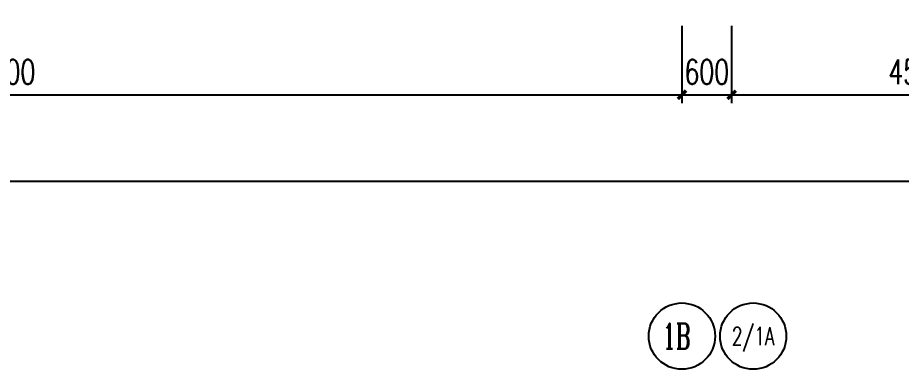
# Model space of a CAD drawing. Extents: x -2377130 to 293730, y -2 to 754590.
# Drawn here: x -1742853 to -1732193, y 511142 to 515383 of the extents above; entities that cross this region are included whole.
import ezdxf
from ezdxf.enums import TextEntityAlignment as Align

# ---------------------------------------------------------------- set-up
doc = ezdxf.new("R2010")
doc.units = 0
doc.header["$LTSCALE"] = 1000
doc.header["$MEASUREMENT"] = 0
doc.layers.get('Defpoints').update_dxf_attribs({"color": 210})
doc.layers.add('A-AXIS-D', color=1, linetype='Continuous')
doc.layers.add('PUB_TEXT', color=7, linetype='Continuous')
doc.styles.add('_TCH_AXIS', font='COMPLEX', dxfattribs={"bigfont": 'GBCBIG'})
doc.styles.add('_TCH_DIM_T3', font='SIMPLEX', dxfattribs={"width": 0.705882, "bigfont": 'GBCBIG'})
doc.dimstyles.new('_TCH_ARCH&&100', dxfattribs={"dimtxt": 297.5, "dimasz": 100, "dimexe": 100, "dimexo": 100, "dimgap": 126.25, "dimtad": 1, "dimdec": 0, "dimzin": 0, "dimdsep": 46, "dimtxsty": '_TCH_DIM_T3', "dimblk": 'ARCHTICK', "dimcen": 0.09, "dimclrt": 7, "dimazin": 2, "dimtfac": 1, "dimtdec": 0, "dimtix": 1, "dimtmove": 2, "dimatfit": 3, "dimfxl": 0, "dimtolj": 1, "dimtzin": 0, "dimarcsym": 0})

# ---------------------------------------------------------------- blocks, each defined once
blk = doc.blocks.new('_ArchTick')
at = {"color": 0, "linetype": 'ByBlock', "const_width": 0.4}
blk.add_lwpolyline([(-0.5, -0.5), (0.5, 0.5)], dxfattribs=at)
blk = doc.blocks.new('*D481')
at = {"layer": 'A-AXIS-D', "color": 0, "lineweight": -2}
for p, q in [((-1844940, 515283), (-1844940, 513313)), ((-1718440, 515283), (-1718440, 513313)), ((-1844940, 513413), (-1718440, 513413))]:
    blk.add_line(p, q, dxfattribs=at)
at = {"layer": 'Defpoints', "color": 0}
for p in [(-1844940, 515383), (-1718440, 515383), (-1718440, 513413)]:
    blk.add_point(p, dxfattribs=at)
at = {"layer": 'A-AXIS-D', "color": 0, "lineweight": -2, "xscale": 100, "yscale": 100, "zscale": 100, "rotation": 180}
blk.add_blockref('_ArchTick', (-1844940, 513413), dxfattribs=at)
at = {"layer": 'A-AXIS-D', "color": 0, "lineweight": -2, "xscale": 100, "yscale": 100, "zscale": 100}
blk.add_blockref('_ArchTick', (-1718440, 513413), dxfattribs=at)
at = {"layer": 'A-AXIS-D', "color": 7, "insert": (-1781690, 513688), "char_height": 297.5, "attachment_point": 5, "style": '_TCH_DIM_T3'}
blk.add_mtext('\\A1;126500', dxfattribs=at)
blk = doc.blocks.new('*D394')
at = {"layer": 'A-AXIS-D', "color": 0, "lineweight": -2}
for p, q in [((-1751340, 515283), (-1751340, 514353)), ((-1734840, 515283), (-1734840, 514353)), ((-1751340, 514453), (-1734840, 514453))]:
    blk.add_line(p, q, dxfattribs=at)
at = {"layer": 'Defpoints', "color": 0}
for p in [(-1751340, 515383), (-1734840, 515383), (-1734840, 514453)]:
    blk.add_point(p, dxfattribs=at)
at = {"layer": 'A-AXIS-D', "color": 0, "lineweight": -2, "xscale": 100, "yscale": 100, "zscale": 100, "rotation": 180}
blk.add_blockref('_ArchTick', (-1751340, 514453), dxfattribs=at)
at = {"layer": 'A-AXIS-D', "color": 0, "lineweight": -2, "xscale": 100, "yscale": 100, "zscale": 100}
blk.add_blockref('_ArchTick', (-1734840, 514453), dxfattribs=at)
at = {"layer": 'A-AXIS-D', "color": 7, "insert": (-1743090, 514728), "char_height": 297.5, "attachment_point": 5, "style": '_TCH_DIM_T3'}
blk.add_mtext('\\A1;16500', dxfattribs=at)
blk = doc.blocks.new('*D393')
at = {"layer": 'A-AXIS-D', "color": 0, "lineweight": -2}
for p, q in [((-1734840, 515283), (-1734840, 514353)), ((-1734240, 515283), (-1734240, 514353)), ((-1734840, 514453), (-1734240, 514453))]:
    blk.add_line(p, q, dxfattribs=at)
at = {"layer": 'Defpoints', "color": 0}
for p in [(-1734840, 515383), (-1734240, 515383), (-1734240, 514453)]:
    blk.add_point(p, dxfattribs=at)
at = {"layer": 'A-AXIS-D', "color": 0, "lineweight": -2, "xscale": 100, "yscale": 100, "zscale": 100, "rotation": 180}
blk.add_blockref('_ArchTick', (-1734840, 514453), dxfattribs=at)
at = {"layer": 'A-AXIS-D', "color": 0, "lineweight": -2, "xscale": 100, "yscale": 100, "zscale": 100}
blk.add_blockref('_ArchTick', (-1734240, 514453), dxfattribs=at)
at = {"layer": 'A-AXIS-D', "color": 7, "insert": (-1734540, 514728), "char_height": 297.5, "attachment_point": 5, "style": '_TCH_DIM_T3'}
blk.add_mtext('\\A1;600', dxfattribs=at)
blk = doc.blocks.new('*D392')
at = {"layer": 'A-AXIS-D', "color": 0, "lineweight": -2}
for p, q in [((-1734240, 515283), (-1734240, 514353)), ((-1729740, 515283), (-1729740, 514353)), ((-1734240, 514453), (-1729740, 514453))]:
    blk.add_line(p, q, dxfattribs=at)
at = {"layer": 'Defpoints', "color": 0}
for p in [(-1734240, 515383), (-1729740, 515383), (-1729740, 514453)]:
    blk.add_point(p, dxfattribs=at)
at = {"layer": 'A-AXIS-D', "color": 0, "lineweight": -2, "xscale": 100, "yscale": 100, "zscale": 100, "rotation": 180}
blk.add_blockref('_ArchTick', (-1734240, 514453), dxfattribs=at)
at = {"layer": 'A-AXIS-D', "color": 0, "lineweight": -2, "xscale": 100, "yscale": 100, "zscale": 100}
blk.add_blockref('_ArchTick', (-1729740, 514453), dxfattribs=at)
at = {"layer": 'A-AXIS-D', "color": 7, "insert": (-1731990, 514728), "char_height": 297.5, "attachment_point": 5, "style": '_TCH_DIM_T3'}
blk.add_mtext('\\A1;4500', dxfattribs=at)

msp = doc.modelspace()

# ---------------------------------------------------------------- linework, layer by layer
at = {"layer": 'A-AXIS-D', "color": 8}
for centre in [(-1734840.4, 511541.7), (-1733980.4, 511541.7)]:
    msp.add_circle(centre, 400, dxfattribs=at)

# ---------------------------------------------------------------- texts
at = {"layer": 'PUB_TEXT', "color": 8, "style": '_TCH_AXIS'}
for s, height, width, p, p2 in [('1B ', 307.25, 0.551724, (-1735074.5, 511388.1), (-1734606.3, 511388.1)), ('2/1A', 219.77, 0.65625, (-1734237.9, 511431.9), (-1733722.9, 511431.9))]:
    msp.add_text(s, height=height, dxfattribs=dict(at, width=width)).set_placement(p, p2, align=Align.FIT)

# ---------------------------------------------------------------- dimensions: what is measured, and where the dimension line sits
at = {"layer": 'A-AXIS-D', "color": 8}
for base, p1, p2, picture, middle in [((-1718440.4, 513413.4), (-1844940.4, 515382.8), (-1718440.4, 515382.8), '*D481', (-1781690.4, 513688.4)), ((-1734840.4, 514453.4), (-1751340.4, 515382.8), (-1734840.4, 515382.8), '*D394', (-1743090.4, 514728.4)), ((-1734240.4, 514453.4), (-1734840.4, 515382.8), (-1734240.4, 515382.8), '*D393', (-1734540.4, 514728.4)), ((-1729740.4, 514453.4), (-1734240.4, 515382.8), (-1729740.4, 515382.8), '*D392', (-1731990.4, 514728.4))]:
    dim = msp.add_linear_dim(base=base, p1=p1, p2=p2, angle=0, dimstyle='_TCH_ARCH&&100', override={"dimgap": 0}, dxfattribs=at)
    dim.commit()
    dim.dimension.update_dxf_attribs({"geometry": picture, "text_midpoint": middle, "dimtype": 161})

doc.saveas('drawing.dxf')
